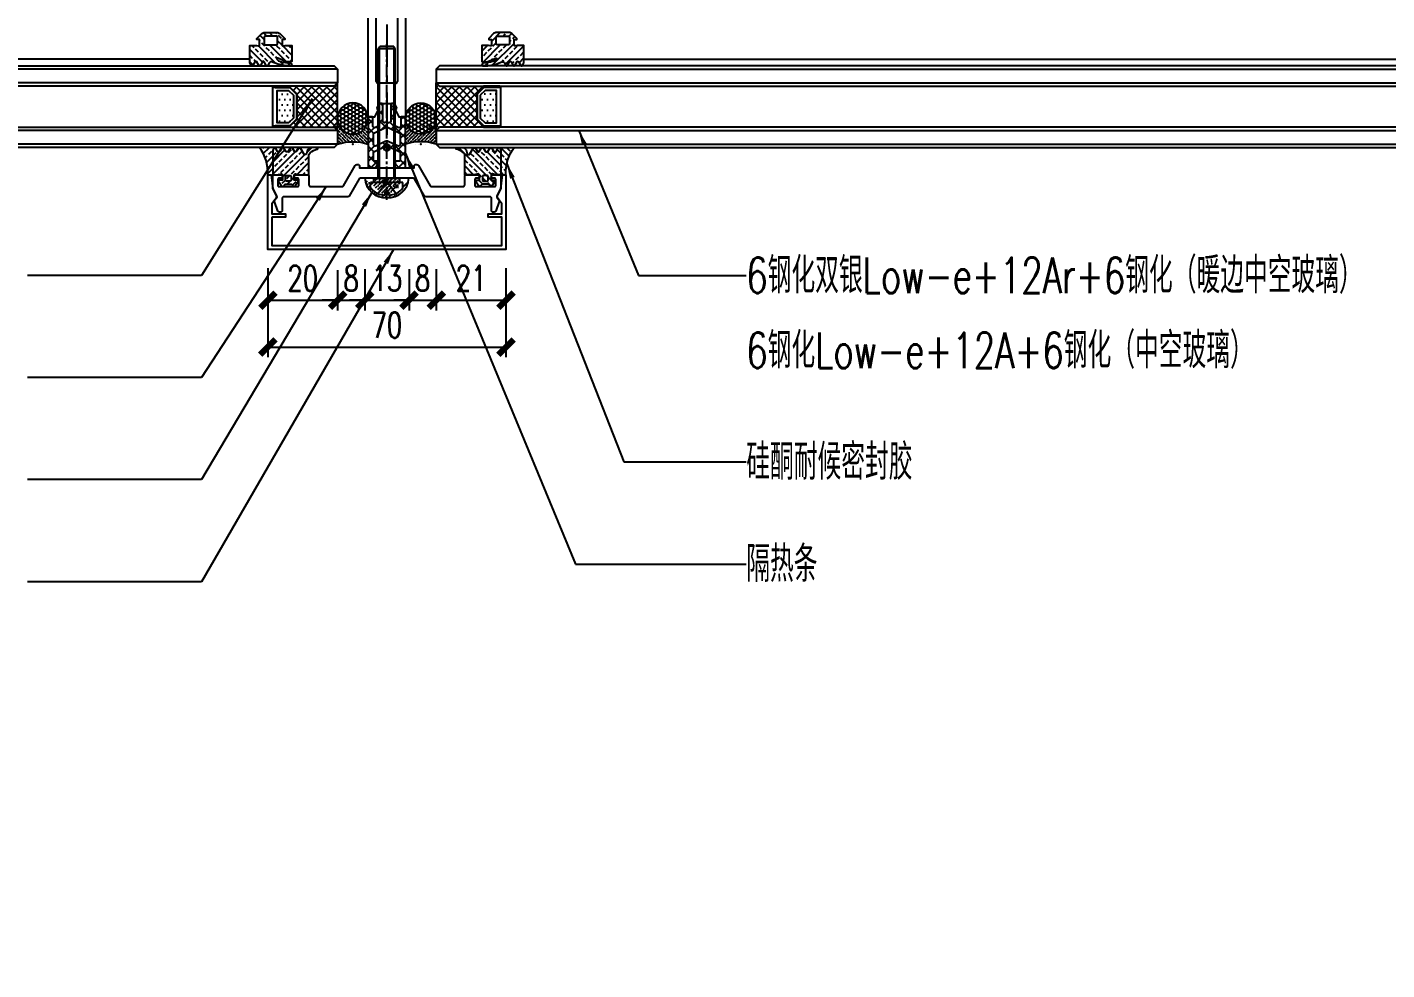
# Model space of a CAD drawing. Extents: x -160106 to 966792, y -663931 to 1550022.
# Drawn here: x -91093.1 to -90693.4, y -86285.5 to -86008.6 of the extents above; entities that cross this region are included whole.
import ezdxf
from ezdxf.enums import TextEntityAlignment as Align
from ezdxf.xclip import XClip

# ---------------------------------------------------------------- set-up
doc = ezdxf.new("R2010")
doc.units = 0
for name, pattern in [('CENTER', [2, 1.25, -0.25, 0.25, -0.25]), ('ZN-CENTER', [2, 1.25, -0.25, 0.25, -0.25]), ('ZN-DASH', [0.35, 0.25, -0.1])]:
    doc.linetypes.add(name, pattern=pattern)
for name, color, linetype in [('!ZN1-填充-8', 8, 'Continuous'), ('!ZN1-文字-7', 7, 'Continuous'), ('!ZN1-标注-173', 173, 'Continuous'), ('!ZN3-玻璃幕墙-4', 4, 'Continuous'), ('!ZN4-焊缝-8', 8, 'Continuous'), ('!ZN4-辅助材料-1', 1, 'Continuous'), ('!ZN4-配件-11', 11, 'Continuous'), ('!ZN5-钢材投影-40', 40, 'Continuous'), ('!ZN5-铝材投影-112', 112, 'Continuous'), ('!ZN5-铝材断面-6', 6, 'Continuous'), ('!ZN6-虚线-8', 8, 'ZN-DASH'), ('20剖面图$0$A-HATCH-1', 252, 'Continuous'), ('20剖面图$0$AS-COLN', 6, 'Continuous'), ('bz', 1, 'Continuous'), ('DIM', 173, 'Continuous'), ('pj', 4, 'Continuous'), ('TC', 130, 'Continuous'), ('user', 7, 'Continuous'), ('ZD-BOX', 11, 'Continuous'), ('ZX', 240, 'CENTER'), ('焊缝', 8, 'Continuous')]:
    doc.layers.add(name, color=color, linetype=linetype)
doc.styles.add('DHTEXT-1', font='ROMANS.shx', dxfattribs={"width": 0.7, "bigfont": 'CHINESE.shx'})
doc.styles.add('ZNDimTStyle', font='ROMANS.shx', dxfattribs={"width": 0.7, "bigfont": 'CHINESE.shx'})
doc.styles.add('ZNTextStyle', font='ROMANS.shx', dxfattribs={"width": 0.7, "bigfont": 'CHINESE.shx'})
doc.dimstyles.new('ZN3', dxfattribs={"dimscale": 3, "dimtxt": 2.5, "dimasz": 1.5, "dimexe": 1, "dimexo": 2, "dimgap": 0.9, "dimtad": 1, "dimdec": 0, "dimdsep": 46, "dimtxsty": 'DHTEXT-1', "dimblk": 'ARCHTICK', "dimcen": 2.5, "dimclrd": 173, "dimclre": 173, "dimclrt": 7, "dimazin": 2, "dimtfac": 1, "dimtix": 1, "dimtmove": 2, "dimatfit": 3, "dimfxl": 0, "dimarcsym": 0})
doc.dimstyles.new('ZN机械-3', dxfattribs={"dimscale": 3, "dimtxt": 2.5, "dimasz": 1.5, "dimexe": 1, "dimexo": 2, "dimgap": 0.9, "dimtad": 1, "dimdec": 0, "dimzin": 0, "dimdsep": 46, "dimtxsty": 'ZNDimTStyle', "dimcen": 2.5, "dimdle": 1, "dimclrd": 173, "dimclre": 173, "dimclrt": 7, "dimazin": 2, "dimtfac": 1, "dimtdec": 4, "dimtix": 1, "dimtmove": 2, "dimatfit": 3, "dimfxl": 0, "dimfrac": 2, "dimtolj": 1, "dimtzin": 0, "dimarcsym": 0})

# ---------------------------------------------------------------- blocks, each defined once
blk = doc.blocks.new('基准点')
at = {"layer": 'bz'}
h = blk.add_hatch(color=256, dxfattribs=at)
h.paths.add_polyline_path([(0, 0), (1, 0, 0.414214), (0, 1)])
h.paths.add_polyline_path([(0, 0), (-1, 0, 0.414214), (0, -1)])
for p, q in [((-1, 0), (1, 0)), ((0, 1), (0, -1))]:
    blk.add_line(p, q, dxfattribs=at)
blk.add_circle((0, 0), 1, dxfattribs=at)
blk = doc.blocks.new('20250413090259')
at = {"layer": 'TC', "ltscale": 100}
h = blk.add_hatch(dxfattribs=at)
h.set_pattern_fill('ANSI33', color=256, scale=0.8, style=0)
h.set_pattern_definition([(45, (-231726.0832, -195873.9887), (-1.796051224, 1.796051224), []), (45, (-231724.2872, -195873.9887), (-1.796051224, 1.796051224), [1.27, -0.635])])
edge = h.paths.add_edge_path()
edge.add_arc((-10.47, 1.89), 12.96, 358.1057, 395.7503)
edge.add_line((0.05, 9.46), (3.95, 9.46))
edge.add_line((3.95, 9.46), (3.95, 1.47))
edge.add_line((3.95, 1.47), (2.49, 1.46))
h = blk.add_hatch(dxfattribs=at)
h.set_pattern_fill('ANSI33', color=256, scale=0.8, style=0)
h.set_pattern_definition([(45, (3.953, -1.9913), (-1.79605, 1.79605), []), (45, (5.749, -1.9913), (-1.79605, 1.79605), [1.27, -0.635])])
edge = h.paths.add_edge_path()
edge.add_line((6.6, 9.3), (6.01, 8.31))
edge.add_arc((5.66, 8.65), 0.49, 223.9497, 315.8278, ccw=False)
edge.add_line((5.31, 8.31), (4.72, 9.32))
edge.add_arc((4.47, 9.17), 0.3, 30.0414, 149.8399)
edge.add_line((4.21, 9.32), (3.95, 8.58))
edge.add_line((3.95, 8.58), (3.95, 1.47))
edge.add_line((3.95, 1.47), (5.47, 1.47))
edge.add_line((5.47, 1.47), (6.38, 1.7))
edge.add_arc((6.45, 1.41), 0.3, 0, 104.3227, ccw=False)
edge.add_line((6.75, 1.41), (6.75, -0.13))
edge.add_line((6.75, -0.13), (5.65, -0.13))
edge.add_line((5.65, -0.13), (5.65, -0.43))
edge.add_line((5.65, -0.43), (6.58, -1.91))
edge.add_arc((6.79, -1.69), 0.3, 224.8045, 299.5115)
edge.add_line((6.94, -1.96), (7.59, -1.33))
edge.add_line((7.59, -1.33), (9.42, -1.34))
edge.add_line((9.42, -1.34), (10.05, -1.93))
edge.add_arc((10.19, -1.67), 0.3, 242.2415, 315)
edge.add_line((10.4, -1.88), (11.35, -0.44))
edge.add_line((11.35, -0.44), (11.35, -0.14))
edge.add_line((11.35, -0.14), (10.25, -0.14))
edge.add_line((10.25, -0.14), (10.25, 1.4))
edge.add_arc((10.55, 1.4), 0.3, 75.6773, 180, ccw=False)
edge.add_line((10.63, 1.69), (11.53, 1.46))
edge.add_line((11.53, 1.46), (14.55, 1.46))
edge.add_line((14.55, 1.46), (14.55, 7.36))
edge.add_arc((17.24, 5.8), 3.11, 102.9072, 149.7943, ccw=False)
edge.add_line((16.55, 8.83), (17.05, 8.94))
edge.add_line((17.05, 8.94), (17.15, 9.11))
edge.add_line((17.15, 9.11), (17.06, 9.38))
edge.add_line((17.06, 9.38), (16.89, 9.46))
edge.add_line((16.89, 9.46), (15.39, 9.46))
edge.add_arc((15.39, 7.96), 1.5, 90, 145.1247)
edge.add_line((14.16, 8.82), (13.86, 7.59))
edge.add_arc((13.45, 7.88), 0.5, 209.7946, 325.1247, ccw=False)
edge.add_line((13.01, 7.63), (12.06, 9.29))
edge.add_arc((11.73, 9.02), 0.428, 40.3671, 138.6994)
edge.add_line((11.41, 9.3), (10.82, 8.31))
edge.add_arc((10.56, 8.47), 0.3, 210.4655, 329.0362, ccw=False)
edge.add_line((10.3, 8.32), (9.73, 9.3))
edge.add_arc((9.37, 8.94), 0.503, 44.9165, 135.2953)
edge.add_line((9.01, 9.3), (8.43, 8.3))
edge.add_arc((8.09, 8.62), 0.465, 222.9842, 317.2378, ccw=False)
edge.add_line((7.75, 8.3), (7.17, 9.3))
edge.add_arc((6.88, 9.13), 0.333, 30.4014, 148.174)
at = {"layer": 'pj', "elevation": 0}
for points in [[(6.6, 9.3), (6.01, 8.31, -0.423847), (5.31, 8.31), (4.72, 9.32, 0.576179), (4.21, 9.32), (3.95, 8.58), (3.95, 1.47), (5.47, 1.47), (6.38, 1.7, -0.489477), (6.75, 1.41), (6.75, -0.13), (5.65, -0.13), (5.65, -0.43), (6.58, -1.91, 0.338029), (6.94, -1.96), (7.59, -1.33), (9.42, -1.34), (10.05, -1.93, 0.328583), (10.4, -1.88), (11.35, -0.44), (11.35, -0.14), (10.25, -0.14), (10.25, 1.4, -0.489477), (10.63, 1.69), (11.53, 1.46), (14.55, 1.46), (14.55, 7.36, -0.207487), (16.55, 8.83), (17.05, 8.94), (17.15, 9.11), (17.06, 9.38), (16.89, 9.46), (15.39, 9.46, 0.245275), (14.16, 8.82), (13.86, 7.59, -0.550494), (13.01, 7.63), (12.06, 9.29, 0.457479), (11.41, 9.3), (10.82, 8.31, -0.569065), (10.3, 8.32), (9.73, 9.3, 0.416151), (9.01, 9.3), (8.43, 8.3, -0.436129), (7.75, 8.3), (7.17, 9.3, 0.564464), (6.6, 9.3)], [(7.65, 0.89), (7.64, 0.78, -0.414214), (8.14, 1.28), (8.87, 1.27, -0.414214), (9.37, 0.77), (9.37, 0.07, -0.414214), (8.87, -0.43), (8.14, -0.43, -0.414214), (7.64, 0.07), (7.64, 0.78)]]:
    blk.add_lwpolyline(points, format="xyb", dxfattribs=at)
at = {"layer": 'pj'}
blk.add_arc((-10.43, 1.91, 0), 12.92, 358.0078, 35.7839, dxfattribs=at)
blk = doc.blocks.new('A$C01A31ABE')
at = {"layer": 'TC'}
h = blk.add_hatch(dxfattribs=at)
h.set_pattern_fill('ANSI37', color=256, scale=0.6, style=0)
h.set_pattern_definition([(45, (-143548.0703, -10930.8618), (-1.347038418, 1.347038418), []), (135, (-143548.0703, -10930.8618), (-1.347038418, -1.347038418), [])])
edge = h.paths.add_edge_path()
edge.add_arc((-2.9, 2.04), 0.2, 116.5651, 180, ccw=False)
edge.add_line((-2.99, 2.22), (-2.81, 2.31))
edge.add_arc((-2.9, 2.49), 0.2, 296.5651, 386.5651)
edge.add_line((-2.72, 2.58), (-3.33, 3.79))
edge.add_arc((-3.5, 3.7), 0.2, 26.5651, 90)
edge.add_line((-3.5, 3.9), (-4.18, 3.9))
edge.add_arc((-4.18, 3.7), 0.2, 90, 180)
edge.add_line((-4.38, 3.7), (-4.38, -1.2))
edge.add_arc((-4.88, -1.2), 0.5, -99.1645, 0, ccw=False)
edge.add_line((-4.96, -1.7), (-5.52, -1.61))
edge.add_arc((-5.6, -2.1), 0.5, 80.8355, 99.1645)
edge.add_line((-5.68, -1.61), (-6.22, -1.69))
edge.add_line((-6.22, -1.69), (-6.24, -1.7))
edge.add_arc((-6.32, -1.2), 0.5, 180, 279.1645, ccw=False)
edge.add_line((-6.82, -1.2), (-6.82, 3.7))
edge.add_arc((-7.02, 3.7), 0.2, 0, 90)
edge.add_line((-7.02, 3.9), (-7.7, 3.9))
edge.add_arc((-7.7, 3.7), 0.2, 90, 153.4349)
edge.add_line((-7.87, 3.79), (-8.48, 2.58))
edge.add_arc((-8.3, 2.49), 0.2, 153.4349, 243.4349)
edge.add_line((-8.39, 2.31), (-8.21, 2.22))
edge.add_arc((-8.3, 2.04), 0.2, 0, 63.4349, ccw=False)
edge.add_line((-8.1, 2.04), (-8.1, -2.4))
edge.add_arc((-8.6, -2.4), 0.5, -63.6207, 0, ccw=False)
edge.add_line((-8.38, -2.85), (-8.95, -3.13))
edge.add_arc((-9.2, -2.7), 0.5, 180, 300.2564, ccw=False)
edge.add_line((-9.7, -2.7), (-9.7, -0.2))
edge.add_arc((-9.9, -0.2), 0.2, 0, 90)
edge.add_line((-9.9, 0), (-10.9, 0))
edge.add_arc((-10.9, -0.2), 0.2, 90, 180)
edge.add_line((-11.1, -0.2), (-11.1, -14.8))
edge.add_arc((-10.9, -14.8), 0.2, 180, 270)
edge.add_line((-10.9, -15), (-9.29, -15))
edge.add_arc((-9.29, -14.8), 0.2, 270, 317.4896)
edge.add_line((-9.14, -14.94), (-8.15, -13.86))
edge.add_arc((-8.3, -13.72), 0.2, 317.4896, 360)
edge.add_line((-8.1, -13.72), (-8.1, -13.2))
edge.add_arc((-8.3, -13.2), 0.2, 0, 90)
edge.add_line((-8.3, -13), (-9.3, -13))
edge.add_arc((-9.3, -12.8), 0.2, 180, 270, ccw=False)
edge.add_line((-9.5, -12.8), (-9.5, -10.48))
edge.add_arc((-9.3, -10.48), 0.2, 116.3793, 180, ccw=False)
edge.add_line((-9.39, -10.3), (-5.82, -8.53))
edge.add_arc((-5.6, -8.98), 0.5, 63.6207, 116.3793, ccw=False)
edge.add_line((-5.38, -8.53), (-1.81, -10.3))
edge.add_arc((-1.9, -10.48), 0.2, 0, 63.6207, ccw=False)
edge.add_line((-1.7, -10.48), (-1.7, -12.8))
edge.add_arc((-1.9, -12.8), 0.2, 270, 360, ccw=False)
edge.add_line((-1.9, -13), (-2.9, -13))
edge.add_arc((-2.9, -13.2), 0.2, 90, 180)
edge.add_line((-3.1, -13.2), (-3.1, -13.72))
edge.add_arc((-2.9, -13.72), 0.2, 180, 222.5104)
edge.add_line((-3.05, -13.86), (-2.06, -14.94))
edge.add_arc((-1.91, -14.8), 0.2, 222.5104, 270)
edge.add_line((-1.91, -15), (-0.3, -15))
edge.add_arc((-0.3, -14.8), 0.2, 270, 360)
edge.add_line((-0.1, -14.8), (-0.1, -0.2))
edge.add_arc((-0.3, -0.2), 0.2, 0, 90)
edge.add_line((-0.3, 0), (-1.3, 0))
edge.add_arc((-1.3, -0.2), 0.2, 90, 180)
edge.add_line((-1.5, -0.2), (-1.5, -2.7))
edge.add_arc((-2, -2.7), 0.5, 239.7436, 360, ccw=False)
edge.add_line((-2.25, -3.13), (-2.82, -2.85))
edge.add_arc((-2.6, -2.4), 0.5, 180, 243.6207, ccw=False)
edge.add_line((-3.1, -2.4), (-3.1, 2.04))
edge = h.paths.add_edge_path(flags=16)
edge.add_line((-5.38, -3.03), (-1.81, -4.8))
edge.add_arc((-1.9, -4.98), 0.2, 0, 63.6207, ccw=False)
edge.add_line((-1.7, -4.98), (-1.7, -8.1))
edge.add_arc((-2.2, -8.1), 0.5, 243.6207, 360, ccw=False)
edge.add_line((-2.42, -8.55), (-5.16, -7.19))
edge.add_arc((-5.6, -8.09), 1, 63.6206, 116.3794)
edge.add_line((-6.04, -7.19), (-8.78, -8.55))
edge.add_arc((-9, -8.1), 0.5, 180, 296.3793, ccw=False)
edge.add_line((-9.5, -8.1), (-9.5, -4.98))
edge.add_arc((-9.3, -4.98), 0.2, 116.3793, 180, ccw=False)
edge.add_line((-9.39, -4.8), (-5.82, -3.03))
edge.add_arc((-5.6, -3.48), 0.5, 63.6204, 116.3796, ccw=False)
at = {"layer": 'pj'}
for points in [[(-3.1, 2.04, -0.284079), (-2.99, 2.22), (-2.81, 2.31, 0.414214), (-2.72, 2.58), (-3.33, 3.79, 0.284079), (-3.5, 3.9), (-4.18, 3.9, 0.414214), (-4.38, 3.7), (-4.38, -1.2, -0.461877), (-4.96, -1.7), (-5.52, -1.61, 0.080146), (-5.68, -1.61), (-6.22, -1.69), (-6.24, -1.7, -0.461877), (-6.82, -1.2), (-6.82, 3.7, 0.414214), (-7.02, 3.9), (-7.7, 3.9, 0.284079), (-7.87, 3.79), (-8.48, 2.58, 0.414214), (-8.39, 2.31), (-8.21, 2.22, -0.284079), (-8.1, 2.04), (-8.1, -2.4, -0.284955), (-8.38, -2.85), (-8.95, -3.13, -0.578843), (-9.7, -2.7), (-9.7, -0.2, 0.414214), (-9.9, 0), (-10.9, 0, 0.414214), (-11.1, -0.2), (-11.1, -14.8, 0.414214), (-10.9, -15), (-9.29, -15, 0.21023), (-9.14, -14.94), (-8.15, -13.86, 0.187644), (-8.1, -13.72), (-8.1, -13.2, 0.414214), (-8.3, -13), (-9.3, -13, -0.414214), (-9.5, -12.8), (-9.5, -10.48, -0.284955), (-9.39, -10.3), (-5.82, -8.53, -0.234357), (-5.38, -8.53), (-1.81, -10.3, -0.284955), (-1.7, -10.48), (-1.7, -12.8, -0.414214), (-1.9, -13), (-2.9, -13, 0.414214), (-3.1, -13.2), (-3.1, -13.72, 0.187644), (-3.05, -13.86), (-2.06, -14.94, 0.21023), (-1.91, -15), (-0.3, -15, 0.414214), (-0.1, -14.8), (-0.1, -0.2, 0.414214), (-0.3, 0), (-1.3, 0, 0.414214), (-1.5, -0.2), (-1.5, -2.7, -0.578843), (-2.25, -3.13), (-2.82, -2.85, -0.284955), (-3.1, -2.4)], [(-5.38, -3.03), (-1.81, -4.8, -0.284955), (-1.7, -4.98), (-1.7, -8.1, -0.556474), (-2.42, -8.55), (-5.16, -7.19, 0.234358), (-6.04, -7.19), (-8.78, -8.55, -0.556474), (-9.5, -8.1), (-9.5, -4.98, -0.284955), (-9.39, -4.8), (-5.82, -3.03, -0.23436)]]:
    blk.add_lwpolyline(points, format="xyb", close=True, dxfattribs=at)
blk = doc.blocks.new('20250822083029')
at = {"layer": '!ZN5-铝材断面-6', "elevation": 0}
for points in [[(-40, -2), (-40, 0), (-38, 0), (-38, -2)], [(-40, -2), (-40, -8.5), (-38.2, -8.5), (-37.3, -7.6), (-37.3, -7), (-38.5, -7), (-38.5, -4), (-34.05, -4), (-33.8, -3.8), (-33.55, -4), (-29.1, -4), (-29.1, -7), (-30.3, -7), (-30.3, -7.6), (-29.4, -8.5), (-26.5, -8.5), (-26.5, -7), (-27.9, -7), (-27.9, -4), (-6.1, -4)], [(6.1, -4), (27.9, -4), (27.9, -7), (26.5, -7), (26.5, -8.5), (29.4, -8.5), (30.3, -7.6), (30.3, -7), (29.1, -7), (29.1, -4), (33.55, -4), (33.8, -3.8), (34.05, -4), (38.5, -4), (38.5, -7), (37.3, -7), (37.3, -7.6), (38.2, -8.5), (40, -8.5), (40, -2), (40, 0), (38, 0), (38, -2), (-38, -2)], [(-5.6, -4.5), (-5.6, -43.4), (-3.5, -43.4), (-2.52, -41.45)], [(-3.1, -33), (-3.1, -4.5)], [(-2.6, -4), (2.6, -4)], [(2.52, -41.45), (3.5, -43.4), (5.6, -43.4), (5.6, -4.5)], [(3.1, -4.5), (3.1, -33)], [(2.6, -33.5), (-2.6, -33.5)], [(-2.88, -40.82), (-2.27, -39.61)], [(-2.1, -39.5), (2.1, -39.5)], [(2.27, -39.61), (2.88, -40.82)], [(-2.61, -41.18), (-2.79, -41.09)], [(2.79, -41.09), (2.61, -41.18)]]:
    blk.add_lwpolyline(points, dxfattribs=at)
at = {"layer": '!ZN5-铝材断面-6'}
for centre, major_axis, start_param, end_param in [((-6.1, -4.5), (0.354, 0.354), 5.497787, 7.068583), ((-2.6, -4.5), (-0.354, 0.354), -0.785398, 0.785398), ((2.6, -4.5), (0.354, 0.354), 5.497787, 7.068583), ((6.1, -4.5), (-0.354, 0.354), -0.785398, 0.785398), ((-2.6, -33), (0.354, 0.354), 2.356194, 3.926991), ((2.6, -33), (-0.354, 0.354), 2.356194, 3.926991), ((-2.1, -39.7), (-0.141, 0.141), -0.785398, 0.321751), ((2.1, -39.7), (-0.141, 0.141), 4.390638, 5.497787), ((-2.7, -40.91), (-0.141, 0.141), 0.321751, 1.892547), ((-2.7, -41.36), (0.141, 0.141), 5.497787, 6.604936), ((-2.7, -41.36), (-0.141, 0.141), 3.463343, 3.926991), ((2.7, -41.36), (-0.141, 0.141), -0.321751, 0.785398), ((2.7, -41.36), (0.141, 0.141), 2.356194, 2.819842), ((2.7, -40.91), (0.141, 0.141), 4.390638, 5.961435)]:
    blk.add_ellipse(centre, major_axis=major_axis, ratio=1, start_param=start_param, end_param=end_param, dxfattribs=at)
blk = doc.blocks.new('*U1118')
at = {"layer": '!ZN1-填充-8'}
h = blk.add_hatch(dxfattribs=at)
h.set_pattern_fill('ANSI37', color=256, scale=0.5, style=0)
h.set_pattern_definition([(45, (6, 0), (-1.12253, 1.12253), []), (135, (6, 0), (-1.12253, -1.12253), [])])
h.paths.add_polyline_path([(0, 5), (0, 19), (1, 18), (14, 18), (14, 17.75), (12, 15.75), (12, 8.25), (14, 6.25), (14, 6), (1, 6)])
h = blk.add_hatch(dxfattribs=at)
h.set_pattern_fill('DOTS', color=8, style=0)
h.set_pattern_definition([(0, (6, 0), (0.79375, 1.5875), [0, -1.5875])])
h.paths.add_polyline_path([(13, 15.34), (13, 8.66), (14.41, 7.25), (17.8, 7.25), (17.8, 16.75), (14.41, 16.75)])
for points in [[(18.75, 18), (14, 18), (14, 17.75), (18.75, 17.75)], [(18.75, 6.25), (14, 6.25), (14, 6), (18.75, 6)]]:
    blk.add_hatch(color=256, dxfattribs=at).paths.add_polyline_path(points)
for p, q in [((0, 23), (309.98, 23)), ((0, 19), (309.98, 19)), ((0, 5), (309.98, 5)), ((0, 1), (309.98, 1))]:
    blk.add_line(p, q, dxfattribs=at)
at = {"layer": '!ZN3-玻璃幕墙-4'}
for points in [[(309.98, 24), (1, 24), (0, 23), (0, 19), (1, 18), (309.98, 18)], [(309.98, 6), (1, 6), (0, 5), (0, 1), (1, 0), (309.98, 0)]]:
    blk.add_lwpolyline(points, dxfattribs=at)
at = {"layer": '!ZN4-辅助材料-1'}
for points in [[(0, 5), (0, 19), (1, 18), (14, 18), (14, 17.75), (12, 15.75), (12, 8.25), (12, 8.25), (14, 6.25), (14, 6), (1, 6), (0, 5)], [(12, 15.75), (12, 8.25), (14, 6.25), (19, 6.25), (19, 17.75), (14, 17.75)], [(13, 15.34), (13, 8.66), (14.41, 7.25), (17.8, 7.25), (17.8, 16.75), (14.41, 16.75)], [(18.75, 18), (14, 18), (14, 17.75), (18.75, 17.75)], [(18.75, 6.25), (14, 6.25), (14, 6), (18.75, 6)]]:
    blk.add_lwpolyline(points, close=True, dxfattribs=at)
blk.add_lwpolyline([(18.4, 17.75), (18.4, 17.65), (14.04, 17.65), (12.1, 15.71), (12.1, 8.29), (14.04, 6.35), (18.4, 6.35), (18.4, 6.25), (18.4, 6.35)], dxfattribs=at)
at = {"layer": 'Defpoints', "color": 250}
for p in [(0, 24), (0, 18), (0, 6), (12, 6), (0, 0)]:
    blk.add_point(p, dxfattribs=at)
blk = doc.blocks.new('16胶缝')
at = {"layer": '!ZN1-填充-8', "ltscale": 0.1}
h = blk.add_hatch(dxfattribs=at)
h.set_pattern_fill('HONEY', color=256, scale=10, style=0)
h.set_pattern_definition([(5e-15, (-19679.56, -11324.3713), (1.875, 1.08253175), [1.25, -2.5]), (120, (-19679.56, -11324.3713), (-1.874999996, 1.082531757), [1.25, -2.5]), (60, (-19679.56, -11324.3713), (4e-09, 2.165063507), [-2.5, 1.25])])
edge = h.paths.add_edge_path()
edge.add_ellipse((8, 13.4), major_axis=(0, -8.15), ratio=0.981746, start_angle=0, end_angle=360)
h = blk.add_hatch(dxfattribs=at)
h.set_pattern_fill('ANSI36', color=256, scale=10, style=0)
h.set_pattern_definition([(45, (-19679.5754, -11324.3713), (0.66291261, 2.43067956), [3.125, -0.625, 0, -0.625])])
edge = h.paths.add_edge_path()
edge.add_ellipse((8.02, 13.4), major_axis=(0.87, 8.1), ratio=0.981332, start_angle=124.62629, end_angle=247.39774, ccw=False)
edge.add_arc((0, 10.2), 1.2, 269.97157, 324.48671, ccw=False)
edge.add_line((0, 9), (0, 0))
edge.add_arc((8, -24.92), 26.17, 432.20316, 467.79684, ccw=False)
edge.add_line((16, 0), (16, 9))
edge.add_arc((16.01, 10.23), 1.23, 216.59056, 269.69863, ccw=False)
at = {"layer": '!ZN4-辅助材料-1', "color": 1, "ltscale": 0.1}
blk.add_arc((8, -24.92), 26.17, 72.20316, 107.79684, dxfattribs=at)
blk.add_ellipse((8, 13.4), major_axis=(0, -8.15), ratio=0.981746, dxfattribs=at)
blk.add_point((8, 0), dxfattribs=at)
blk = doc.blocks.new('胶缝断面')
at = {"color": 7, "ltscale": 0.1, "extrusion": (0, 0, -1), "zscale": -1, "rotation": 180}
blk.add_blockref('16胶缝', (8, 0), dxfattribs=at)
blk = doc.blocks.new('胶缝')
at = {"layer": '!ZN4-辅助材料-1', "rotation": 180}
blk.add_blockref('胶缝断面', (0, 0), dxfattribs=at)
blk = doc.blocks.new('*U723')
at = {"linetype": 'ByBlock', "ltscale": 10}
for p, q in [((-2.9, 4.75), (-1.3, 4.75)), ((-1.3, -4.75), (-1.3, 4.75)), ((-5, 0.5), (-4, 0.5)), ((-4.54, 2.61), (-1.3, 0.19)), ((-4, 0.5), (-4, -0.5)), ((-1.75, 0.53), (-1.75, 0)), ((-1.3, -3.85), (-1.3, 3.85)), ((-1.3, 3.85), (0, 3.85)), ((0, 0), (-1.3, 0.93)), ((0, -0.7), (-1.3, 0.24)), ((0, 3.85), (0, -3.85)), ((0, 2.5), (37.95, 2.5)), ((0, 2.13), (38.6, 2.13)), ((37.95, -2.5), (37.95, 2.5)), ((37.95, 2.5), (38.7, 2.07)), ((38.7, -2.07), (38.7, 2.07)), ((-4, -0.5), (-5, -0.5)), ((-4.54, -2.61), (-1.3, -0.19)), ((-1.75, -0.53), (-1.75, 0)), ((-1.3, -3.85), (0, -3.85)), ((0, -2.12), (38.6, -2.12)), ((0, -2.5), (37.95, -2.5)), ((37.95, -2.5), (38.7, -2.07)), ((-2.9, -4.75), (-1.3, -4.75))]:
    blk.add_line(p, q, dxfattribs=at)
at = {"color": 0, "linetype": 'ZN-CENTER', "ltscale": 3}
blk.add_line((-6.35, 0), (40.15, 0), dxfattribs=at)
at = {"linetype": 'ByBlock', "ltscale": 10}
for centre, start, end in [((0.56, 0.39), 128.4335, 178.8961), ((0.56, -0.39), 181.1039, 231.5665)]:
    blk.add_arc(centre, 5.56, start, end, dxfattribs=at)
at = {"layer": 'Defpoints', "color": 0, "ltscale": 10, "style": 'DHTEXT-1', "width": 0.7}
blk.add_text('M5', height=1, rotation=90, dxfattribs=at).set_placement((-1.91, -2.64), align=Align.CENTER)
blk = doc.blocks.new('20250822101237', base_point=(-89575.74, -87351.62))
at = {"layer": '!ZN5-铝材断面-6', "elevation": 0}
blk.add_lwpolyline([(-89584.6, -87350.62), (-89584.24, -87350.62, -0.414214), (-89583.74, -87351.12), (-89583.74, -87351.62), (-89567.74, -87351.62), (-89567.74, -87351.12, -0.414214), (-89567.24, -87350.62), (-89566.87, -87350.62, -0.267949), (-89566.44, -87350.87), (-89562.97, -87356.87, 0.267949), (-89562.54, -87357.12), (-89553.33, -87357.12, 0.414214), (-89552.83, -87356.62), (-89552.83, -87354.12, -0.414214), (-89552.33, -87353.62), (-89549.11, -87353.62, -0.339454), (-89548.63, -87353.99), (-89548.54, -87354.31, -0.493145), (-89548.78, -87354.62), (-89549.53, -87354.62, 0.414214), (-89549.83, -87354.92), (-89549.83, -87356.82, 0.414214), (-89549.53, -87357.12), (-89544.03, -87357.12, 0.414214), (-89543.73, -87356.82), (-89543.73, -87354.92, 0.414214), (-89544.03, -87354.62), (-89544.78, -87354.62, -0.493145), (-89545.03, -87354.31), (-89544.94, -87353.99, -0.339454), (-89544.46, -87353.62), (-89542.73, -87353.62, -0.414214), (-89542.23, -87354.12), (-89542.23, -87357.6, -0.118647), (-89542.29, -87357.83), (-89543.32, -87359.85, 0.28644), (-89543.28, -87360.37), (-89542.78, -87361.04, -0.253363), (-89542.71, -87361.51), (-89543.72, -87364.29, -0.315299), (-89544.19, -87364.62), (-89544.46, -87364.62, -0.414214), (-89544.96, -87364.12), (-89544.96, -87360.62, 0.414214), (-89545.46, -87360.12), (-89564.27, -87360.12, -0.267949), (-89564.7, -87359.87), (-89567.59, -87354.87, 0.267949), (-89568.02, -87354.62), (-89583.45, -87354.62, 0.267949), (-89583.88, -87354.87), (-89586.77, -87359.87, -0.267949), (-89587.2, -87360.12), (-89606.01, -87360.12, 0.414214), (-89606.51, -87360.62), (-89606.51, -87364.12, -0.414214), (-89607.01, -87364.62), (-89607.28, -87364.62, -0.315299), (-89607.75, -87364.29), (-89608.76, -87361.51, -0.253363), (-89608.69, -87361.04), (-89608.19, -87360.37, 0.28644), (-89608.15, -87359.85), (-89609.18, -87357.83, -0.118647), (-89609.24, -87357.6), (-89609.24, -87354.12, -0.414214), (-89608.74, -87353.62), (-89607.01, -87353.62, -0.339454), (-89606.53, -87353.99), (-89606.44, -87354.31, -0.493145), (-89606.69, -87354.62), (-89607.44, -87354.62, 0.414214), (-89607.74, -87354.92), (-89607.74, -87356.82, 0.414214), (-89607.44, -87357.12), (-89601.94, -87357.12, 0.414214), (-89601.64, -87356.82), (-89601.64, -87354.92, 0.414214), (-89601.94, -87354.62), (-89602.69, -87354.62, -0.493145), (-89602.93, -87354.31), (-89602.84, -87353.99, -0.339454), (-89602.36, -87353.62), (-89599.14, -87353.62, -0.414214), (-89598.64, -87354.12), (-89598.64, -87356.62, 0.414214), (-89598.14, -87357.12), (-89588.93, -87357.12, 0.267949), (-89588.5, -87356.87), (-89585.03, -87350.87, -0.267949)], format="xyb", close=True, dxfattribs=at)
blk = doc.blocks.new('20250822101408', base_point=(-89575.74, -87283.22))
at = {"layer": '!ZN5-铝材断面-6', "elevation": 0}
blk.add_lwpolyline([(-89609.51, -87366.12), (-89609.51, -87374.42), (-89541.91, -87374.42), (-89541.91, -87366.12), (-89545.91, -87366.12), (-89545.91, -87365.12), (-89541.91, -87365.12), (-89541.91, -87362.12), (-89543.22, -87360.37, -0.28644), (-89543.27, -87359.85), (-89542.21, -87357.77), (-89541.71, -87353.62), (-89540.71, -87353.62), (-89540.71, -87375.62), (-89610.71, -87375.62), (-89610.71, -87353.62), (-89609.71, -87353.62), (-89609.21, -87357.77), (-89608.15, -87359.85, -0.28644), (-89608.19, -87360.37), (-89609.51, -87362.12), (-89609.51, -87365.12), (-89605.51, -87365.12), (-89605.51, -87366.12)], format="xyb", close=True, dxfattribs=at)
blk = doc.blocks.new('6mm-三元乙丙胶条')
at = {"layer": 'TC'}
h = blk.add_hatch(dxfattribs=at)
h.set_pattern_fill('ANSI33', color=256, scale=0.4, angle=-90, style=0)
h.set_pattern_definition([(135, (20798.4202, -134095.806), (-1.796051224, -1.796051224), []), (135, (20798.4202, -134094.01), (-1.796051224, -1.796051224), [1.27, -0.635])])
edge = h.paths.add_edge_path()
edge.add_arc((-0.75, 6.39), 12.39, 262.695, 272.1943, ccw=False)
edge.add_line((-2.32, -5.9), (-4.11, -5.5))
edge.add_line((-4.11, -5.5), (-5.96, -4.83))
edge.add_arc((-6.13, -5.3), 0.5, 70.0836, 149.7887)
edge.add_line((-6.57, -5.05), (-7.04, -5.86))
edge.add_arc((-7.3, -5.71), 0.3, 210.0414, 329.7887, ccw=False)
edge.add_line((-7.56, -5.86), (-8.18, -4.79))
edge.add_arc((-8.39, -4.92), 0.25, 30.0414, 149.444)
edge.add_line((-8.61, -4.79), (-9.24, -5.86))
edge.add_arc((-9.5, -5.71), 0.3, 210.1243, 329.444, ccw=False)
edge.add_line((-9.76, -5.86), (-10.39, -4.77))
edge.add_arc((-10.61, -4.9), 0.25, 30.1243, 149.9586)
edge.add_line((-10.82, -4.77), (-11.45, -5.86))
edge.add_arc((-11.71, -5.71), 0.3, 210.1601, 329.9586, ccw=False)
edge.add_line((-11.97, -5.86), (-12.4, -5.12))
edge.add_line((-12.4, -5.12), (-12.4, 0))
edge.add_line((-12.4, 0), (-10.4, 0))
edge.add_line((-10.4, 0), (-9.88, -0.14))
edge.add_arc((-9.8, 0.15), 0.3, 255.0049, 360)
edge.add_line((-9.5, 0.15), (-9.5, 1.75))
edge.add_line((-9.5, 1.75), (-10.3, 1.75))
edge.add_line((-10.3, 1.75), (-10.3, 2.05))
edge.add_line((-10.3, 2.05), (-8.87, 3.48))
edge.add_line((-8.87, 3.48), (-8.27, 3.75))
edge.add_line((-8.27, 3.75), (-4.12, 3.75))
edge.add_line((-4.12, 3.75), (-3.51, 3.46))
edge.add_line((-3.51, 3.46), (-2.1, 2.05))
edge.add_line((-2.1, 2.05), (-2.1, 1.75))
edge.add_line((-2.1, 1.75), (-2.9, 1.75))
edge.add_line((-2.9, 1.75), (-2.9, 0.15))
edge.add_arc((-2.6, 0.15), 0.3, 180, 284.9951)
edge.add_line((-2.52, -0.14), (-2, 0))
edge.add_line((-2, 0), (0, 0))
edge.add_line((0, 0), (0, -4.61))
edge.add_arc((-0.2, -4.61), 0.2, -90, 0, ccw=False)
edge.add_line((-0.2, -4.81), (-1.61, -4.81))
edge.add_arc((-1.61, -4.31), 0.5, 245.9871, 270, ccw=False)
edge.add_line((-1.81, -4.77), (-4.11, -3.74))
edge.add_arc((-4.21, -3.97), 0.25, 65.9871, 228.3665)
edge.add_line((-4.38, -4.16), (-3.96, -4.53))
edge.add_arc((-0.57, 5.15), 10.26, 250.6786, 266.6226)
edge.add_line((-1.17, -5.09), (-0.66, -5.1))
edge.add_arc((-0.67, -5.7), 0.6, -4.0856, 88.8542, ccw=False)
edge.add_line((-0.07, -5.74), (-0.08, -5.81))
edge.add_arc((-0.28, -5.79), 0.2, 272.1943, 355.9144, ccw=False)
edge = h.paths.add_edge_path(flags=16)
edge.add_arc((-4.7, 2.25), 0.5, 0, 90)
edge.add_line((-4.7, 2.75), (-7.7, 2.75))
edge.add_arc((-7.7, 2.25), 0.5, 90, 180)
edge.add_line((-8.2, 2.25), (-8.2, 0.65))
edge.add_arc((-7.7, 0.65), 0.5, 180, 270)
edge.add_line((-7.7, 0.15), (-4.7, 0.15))
edge.add_arc((-4.7, 0.65), 0.5, 270, 360)
edge.add_line((-4.2, 0.65), (-4.2, 2.25))
at = {"layer": 'pj'}
blk.add_lwpolyline([(-0.27, -5.99, -0.041472), (-2.32, -5.9), (-4.11, -5.5), (-5.96, -4.83, 0.362514), (-6.57, -5.05), (-7.04, -5.86, -0.575881), (-7.56, -5.86), (-8.18, -4.79, 0.57388), (-8.61, -4.79), (-9.24, -5.86, -0.573399), (-9.76, -5.86), (-10.39, -4.77, 0.576387), (-10.82, -4.77), (-11.45, -5.86, -0.576179), (-11.97, -5.86), (-12.4, -5.12), (-12.4, 0), (-10.4, 0), (-9.88, -0.14, 0.493119), (-9.5, 0.15), (-9.5, 1.75), (-10.3, 1.75), (-10.3, 2.05), (-8.87, 3.48), (-8.27, 3.75), (-4.12, 3.75), (-3.51, 3.46), (-2.1, 2.05), (-2.1, 1.75), (-2.9, 1.75), (-2.9, 0.15, 0.493119), (-2.52, -0.14), (-2, 0), (0, 0), (0, -4.61, -0.414214), (-0.2, -4.81), (-1.61, -4.81, -0.105161), (-1.81, -4.77), (-4.11, -3.74, 0.856947), (-4.38, -4.16), (-3.96, -4.53, 0.069681), (-1.17, -5.09), (-0.66, -5.1, -0.429323), (-0.07, -5.74), (-0.08, -5.81, -0.382463), (-0.27, -5.99)], format="xyb", dxfattribs=at)
blk.add_lwpolyline([(-4.2, 2.25, 0.414214), (-4.7, 2.75), (-7.7, 2.75, 0.414214), (-8.2, 2.25), (-8.2, 0.65, 0.414214), (-7.7, 0.15), (-4.7, 0.15, 0.414214), (-4.2, 0.65)], format="xyb", close=True, dxfattribs=at)
blk = doc.blocks.new('*U798')
at = {"layer": '!ZN4-焊缝-8', "ltscale": 20}
h = blk.add_hatch(color=8, dxfattribs=at)
h.dxf.hatch_style = 1
h.paths.add_polyline_path([(4, 80, 0.414214), (0, 84), (0, 80)])
blk.add_lwpolyline([(0, 80), (4, 80, 0.414214), (0, 84)], format="xyb", close=True, dxfattribs=at)
at = {"layer": '!ZN5-钢材投影-40', "ltscale": 0.3}
for p, q in [((0, 80), (284.46, 80)), ((0, 0), (284.46, 0))]:
    blk.add_line(p, q, dxfattribs=at)
at = {"layer": '!ZN5-铝材投影-112'}
for p, q in [((0, -2), (284.46, -2)), ((0.3, -28.4), (284.46, -28.4))]:
    blk.add_line(p, q, dxfattribs=at)
at = {"layer": '!ZN6-虚线-8', "ltscale": 30}
for p, q in [((0, 76), (284.46, 76)), ((284.46, 4), (0, 4))]:
    blk.add_line(p, q, dxfattribs=at)
at = {"layer": '焊缝', "ltscale": 100}
blk.add_lwpolyline([(0, 80, -0.57735), (3.47, 74, 0.267949), (0, 76, -0.57735), (3.47, 70, 0.267949), (0, 72, -0.57735), (3.47, 66, 0.267949), (0, 68, -0.57735), (3.47, 62, 0.267949), (0, 64, -0.57735), (3.47, 58, 0.267949), (0, 60, -0.57735), (3.47, 54, 0.267949), (0, 56, -0.57735), (3.47, 50, 0.267949), (0, 52, -0.57735), (3.47, 46, 0.267949), (0, 48, -0.57735), (3.47, 42, 0.267949), (0, 44, -0.57735), (3.47, 38, 0.267949), (0, 40, -0.57735), (3.47, 34, 0.267949), (0, 36, -0.57735), (3.47, 30, 0.267949), (0, 32, -0.57735), (3.47, 26, 0.267949), (0, 28, -0.57735), (3.47, 22, 0.267949), (0, 24, -0.57735), (3.47, 18, 0.267949), (0, 20, -0.57735), (3.47, 14, 0.267949), (0, 16, -0.57735), (3.47, 10, 0.267949), (0, 12, -0.57735), (3.47, 6, 0.267949), (0, 8, -1), (0, 0, -1)], format="xyb", dxfattribs=at)
blk = doc.blocks.new('_ArchTick')
at = {"color": 0, "linetype": 'ByBlock', "const_width": 0.4}
blk.add_lwpolyline([(-0.5, -0.5), (0.5, 0.5)], dxfattribs=at)
blk = doc.blocks.new('*D1112')
at = {"layer": 'Defpoints', "color": 0, "ltscale": 30, "transparency": 16777216}
for p in [(-91022.37, -86073.43), (-90952.37, -86073.43), (-90952.37, -86102.56)]:
    blk.add_point(p, dxfattribs=at)
at = {"layer": 'DIM', "color": 173, "linetype": 'ByBlock', "lineweight": -2, "ltscale": 30, "transparency": 16777216}
for p, q in [((-91022.37, -86079.43), (-91022.37, -86105.56)), ((-90952.37, -86079.43), (-90952.37, -86105.56)), ((-91022.37, -86102.56), (-90952.37, -86102.56))]:
    blk.add_line(p, q, dxfattribs=at)
at = {"layer": 'DIM', "color": 173, "lineweight": -2, "ltscale": 30, "transparency": 16777216, "xscale": 4.5, "yscale": 4.5, "zscale": 4.5, "rotation": 180}
blk.add_blockref('_ArchTick', (-91022.37, -86102.56), dxfattribs=at)
at = {"layer": 'DIM', "color": 173, "lineweight": -2, "ltscale": 30, "transparency": 16777216, "xscale": 4.5, "yscale": 4.5, "zscale": 4.5}
blk.add_blockref('_ArchTick', (-90952.37, -86102.56), dxfattribs=at)
at = {"layer": 'DIM', "color": 7, "ltscale": 30, "transparency": 16777216, "insert": (-90987.37, -86096.11), "char_height": 7.5, "attachment_point": 5, "style": 'DHTEXT-1'}
blk.add_mtext('70', dxfattribs=at)
blk = doc.blocks.new('*D1113')
at = {"layer": 'Defpoints', "color": 0, "ltscale": 30, "transparency": 16777216}
for p in [(-90972.87, -86073.68), (-90952.37, -86073.68), (-90952.37, -86088.79)]:
    blk.add_point(p, dxfattribs=at)
at = {"layer": 'DIM', "color": 173, "linetype": 'ByBlock', "lineweight": -2, "ltscale": 30, "transparency": 16777216}
for p, q in [((-90972.87, -86079.68), (-90972.87, -86091.79)), ((-90952.37, -86079.68), (-90952.37, -86091.79)), ((-90972.87, -86088.79), (-90952.37, -86088.79))]:
    blk.add_line(p, q, dxfattribs=at)
at = {"layer": 'DIM', "color": 173, "lineweight": -2, "ltscale": 30, "transparency": 16777216, "xscale": 4.5, "yscale": 4.5, "zscale": 4.5, "rotation": 180}
blk.add_blockref('_ArchTick', (-90972.87, -86088.79), dxfattribs=at)
at = {"layer": 'DIM', "color": 173, "lineweight": -2, "ltscale": 30, "transparency": 16777216, "xscale": 4.5, "yscale": 4.5, "zscale": 4.5}
blk.add_blockref('_ArchTick', (-90952.37, -86088.79), dxfattribs=at)
at = {"layer": 'DIM', "color": 7, "ltscale": 30, "transparency": 16777216, "insert": (-90962.62, -86082.34), "char_height": 7.5, "attachment_point": 5, "style": 'DHTEXT-1'}
blk.add_mtext('21', dxfattribs=at)
blk = doc.blocks.new('*D1114')
at = {"layer": 'Defpoints', "color": 0, "ltscale": 30, "transparency": 16777216}
for p in [(-90980.87, -86073.68), (-90972.87, -86073.68), (-90972.87, -86088.79)]:
    blk.add_point(p, dxfattribs=at)
at = {"layer": 'DIM', "color": 173, "linetype": 'ByBlock', "lineweight": -2, "ltscale": 30, "transparency": 16777216}
for p, q in [((-90980.87, -86079.68), (-90980.87, -86091.79)), ((-90972.87, -86079.68), (-90972.87, -86091.79)), ((-90980.87, -86088.79), (-90985.37, -86088.79)), ((-90980.87, -86088.79), (-90972.87, -86088.79)), ((-90972.87, -86088.79), (-90968.37, -86088.79))]:
    blk.add_line(p, q, dxfattribs=at)
at = {"layer": 'DIM', "color": 173, "lineweight": -2, "ltscale": 30, "transparency": 16777216, "xscale": 4.5, "yscale": 4.5, "zscale": 4.5}
blk.add_blockref('_ArchTick', (-90980.87, -86088.79), dxfattribs=at)
at = {"layer": 'DIM', "color": 173, "lineweight": -2, "ltscale": 30, "transparency": 16777216, "xscale": 4.5, "yscale": 4.5, "zscale": 4.5, "rotation": 180}
blk.add_blockref('_ArchTick', (-90972.87, -86088.79), dxfattribs=at)
at = {"layer": 'DIM', "color": 7, "ltscale": 30, "transparency": 16777216, "insert": (-90976.87, -86082.34), "char_height": 7.5, "attachment_point": 5, "style": 'DHTEXT-1'}
blk.add_mtext('8', dxfattribs=at)
blk = doc.blocks.new('*D1115')
at = {"layer": 'Defpoints', "color": 0, "ltscale": 30, "transparency": 16777216}
for p in [(-90993.87, -86073.68), (-90980.87, -86073.68), (-90980.87, -86088.79)]:
    blk.add_point(p, dxfattribs=at)
at = {"layer": 'DIM', "color": 173, "linetype": 'ByBlock', "lineweight": -2, "ltscale": 30, "transparency": 16777216}
for p, q in [((-90993.87, -86079.68), (-90993.87, -86091.79)), ((-90980.87, -86079.68), (-90980.87, -86091.79)), ((-90993.87, -86088.79), (-90998.37, -86088.79)), ((-90993.87, -86088.79), (-90980.87, -86088.79)), ((-90980.87, -86088.79), (-90976.37, -86088.79))]:
    blk.add_line(p, q, dxfattribs=at)
at = {"layer": 'DIM', "color": 173, "lineweight": -2, "ltscale": 30, "transparency": 16777216, "xscale": 4.5, "yscale": 4.5, "zscale": 4.5}
blk.add_blockref('_ArchTick', (-90993.87, -86088.79), dxfattribs=at)
at = {"layer": 'DIM', "color": 173, "lineweight": -2, "ltscale": 30, "transparency": 16777216, "xscale": 4.5, "yscale": 4.5, "zscale": 4.5, "rotation": 180}
blk.add_blockref('_ArchTick', (-90980.87, -86088.79), dxfattribs=at)
at = {"layer": 'DIM', "color": 7, "ltscale": 30, "transparency": 16777216, "insert": (-90987.37, -86082.34), "char_height": 7.5, "attachment_point": 5, "style": 'DHTEXT-1'}
blk.add_mtext('13', dxfattribs=at)
blk = doc.blocks.new('*D1116')
at = {"layer": 'Defpoints', "color": 0, "ltscale": 30, "transparency": 16777216}
for p in [(-91001.87, -86073.93), (-90993.87, -86073.68), (-90993.87, -86088.79)]:
    blk.add_point(p, dxfattribs=at)
at = {"layer": 'DIM', "color": 173, "linetype": 'ByBlock', "lineweight": -2, "ltscale": 30, "transparency": 16777216}
for p, q in [((-91001.87, -86079.93), (-91001.87, -86091.79)), ((-90993.87, -86079.68), (-90993.87, -86091.79)), ((-91001.87, -86088.79), (-91006.37, -86088.79)), ((-91001.87, -86088.79), (-90993.87, -86088.79)), ((-90993.87, -86088.79), (-90989.37, -86088.79))]:
    blk.add_line(p, q, dxfattribs=at)
at = {"layer": 'DIM', "color": 173, "lineweight": -2, "ltscale": 30, "transparency": 16777216, "xscale": 4.5, "yscale": 4.5, "zscale": 4.5}
blk.add_blockref('_ArchTick', (-91001.87, -86088.79), dxfattribs=at)
at = {"layer": 'DIM', "color": 173, "lineweight": -2, "ltscale": 30, "transparency": 16777216, "xscale": 4.5, "yscale": 4.5, "zscale": 4.5, "rotation": 180}
blk.add_blockref('_ArchTick', (-90993.87, -86088.79), dxfattribs=at)
at = {"layer": 'DIM', "color": 7, "ltscale": 30, "transparency": 16777216, "insert": (-90997.87, -86082.34), "char_height": 7.5, "attachment_point": 5, "style": 'DHTEXT-1'}
blk.add_mtext('8', dxfattribs=at)
blk = doc.blocks.new('*D1117')
at = {"layer": 'Defpoints', "color": 0, "ltscale": 30, "transparency": 16777216}
for p in [(-91022.37, -86073.36), (-91001.87, -86073.93), (-91001.87, -86088.79)]:
    blk.add_point(p, dxfattribs=at)
at = {"layer": 'DIM', "color": 173, "linetype": 'ByBlock', "lineweight": -2, "ltscale": 30, "transparency": 16777216}
for p, q in [((-91022.37, -86079.36), (-91022.37, -86091.79)), ((-91001.87, -86079.93), (-91001.87, -86091.79)), ((-91022.37, -86088.79), (-91001.87, -86088.79))]:
    blk.add_line(p, q, dxfattribs=at)
at = {"layer": 'DIM', "color": 173, "lineweight": -2, "ltscale": 30, "transparency": 16777216, "xscale": 4.5, "yscale": 4.5, "zscale": 4.5, "rotation": 180}
blk.add_blockref('_ArchTick', (-91022.37, -86088.79), dxfattribs=at)
at = {"layer": 'DIM', "color": 173, "lineweight": -2, "ltscale": 30, "transparency": 16777216, "xscale": 4.5, "yscale": 4.5, "zscale": 4.5}
blk.add_blockref('_ArchTick', (-91001.87, -86088.79), dxfattribs=at)
at = {"layer": 'DIM', "color": 7, "ltscale": 30, "transparency": 16777216, "insert": (-91012.12, -86082.34), "char_height": 7.5, "attachment_point": 5, "style": 'DHTEXT-1'}
blk.add_mtext('20', dxfattribs=at)
blk = doc.blocks.new('钉帽带胶')
at = {"layer": '!ZN1-填充-8', "ltscale": 0.1}
h = blk.add_hatch(dxfattribs=at)
h.set_pattern_fill('ANSI36', color=256, scale=0.5, style=0)
h.set_pattern_definition([(45, (33464.47276, -20393.242), (0.420949506, 1.543481521), [1.984375, -0.396875, 0, -0.396875])])
edge = h.paths.add_edge_path()
edge.add_line((4.75, -2.9), (4.75, -1.3))
edge.add_line((4.75, -1.3), (3.85, -1.3))
edge.add_line((3.85, -1.3), (3.85, 0))
edge.add_line((3.85, 0), (6.5, 0))
edge.add_arc((0.32, 0.41), 6.19, 267.0404, 356.2042, ccw=False)
edge.add_arc((-0.32, 0.41), 6.19, 183.7955, 272.9597, ccw=False)
edge.add_line((-6.5, 0), (-3.85, 0))
edge.add_line((-3.85, 0), (-3.85, -1.3))
edge.add_line((-3.85, -1.3), (-4.75, -1.3))
edge.add_line((-4.75, -1.3), (-4.75, -2.9))
edge.add_arc((-0.39, 0.56), 5.56, 218.4335, 268.8961)
edge.add_line((-0.5, -5), (-0.5, -4))
edge.add_line((-0.5, -4), (0.5, -4))
edge.add_line((0.5, -4), (0.5, -5))
edge.add_arc((0.39, 0.56), 5.56, 271.1065, 321.5691)
at = {"layer": '!ZN4-辅助材料-1', "color": 1, "ltscale": 0.1}
blk.add_lwpolyline([(-6.5, 0, 0.409947), (0, -5.78, 0.409945), (6.5, 0)], format="xyb", dxfattribs=at)
blk = doc.blocks.new('20250828132035')
at = {"layer": '20剖面图$0$A-HATCH-1'}
h = blk.add_hatch(dxfattribs=at)
h.set_pattern_fill('混凝土', color=256, scale=50)
h.set_pattern_definition([(50, (1654310.4, -568157.45), (358.63009, -31.376067), [37.5, -412.5]), (355, (1654310.4, -568157.45), (-69.37567, 376.09607), [30, -330]), (100.4514, (1654340.3, -568160.07), (289.25469, 344.71977), [31.870095, -350.571056]), (46.1842, (1654310.4, -568057.45), (533.62052, -82.75951), [56.25, -618.75]), (96.6356, (1654354.87, -568064.35), (467.33135, 487.05894), [47.80514, -525.8565]), (351.1842, (1654310.4, -568057.45), (467.33097, 487.0593), [45, -495]), (21, (1654360.4, -568082.45), (298.453526, -201.309445), [37.5, -412.5]), (326, (1654360.4, -568082.45), (121.657666, 362.57502), [30, -330]), (71.4514, (1654385.27, -568099.23), (420.111314, 161.26525), [31.870095, -350.571056]), (37.5, (1654310.4, -568157.45), (6.079928, 166.446927), [0, -326, 0, -335, 0, -331.25]), (7.5, (1654310.4, -568157.45), (131.534769, 197.205856), [0, -191, 0, -318.5, 0, -126.25]), (327.5, (1654198.9, -568157.45), (266.911218, -11.277436), [0, -125, 0, -390, 0, -517.5]), (317.5, (1654148.9, -568157.45), (291.593085, 50.05249), [0, -162.5, 0, -259, 0, -367.5])])
h.paths.add_polyline_path([(-15000, -200), (0, -200), (0, 0), (-15000, 0)])
at = {"layer": '20剖面图$0$AS-COLN'}
blk.add_lwpolyline([(-15300, -200), (0, -200), (0, 0), (-15300, 0)], dxfattribs=at)

msp = doc.modelspace()

# ---------------------------------------------------------------- linework, layer by layer
at = {"layer": 'ZX', "ltscale": 10}
msp.add_line((-90987.4, -85767.75), (-90987.4, -86043.89), dxfattribs=at)

# ---------------------------------------------------------------- block references
at = {"layer": '!ZN3-玻璃幕墙-4', "xscale": -1}
msp.add_blockref('*U1118', (-91001.87, -86043.93), dxfattribs=at)
at = {"layer": '!ZN3-玻璃幕墙-4', "rotation": 359.9999964509936}
msp.add_blockref('*U1118', (-90972.93, -86043.93), dxfattribs=at)
at = {"layer": '!ZN3-玻璃幕墙-4', "xscale": 0.5607726835644505, "yscale": 0.5607726835644505, "zscale": 0.5607726835644505}
msp.add_blockref('胶缝', (-90997.38, -86042.93), dxfattribs=at)
at = {"layer": '!ZN3-玻璃幕墙-4', "xscale": -0.5607726835644505, "yscale": 0.5607726835644505, "zscale": 0.5607726835644505, "rotation": 359.9999964509936}
msp.add_blockref('胶缝', (-90977.41, -86042.93), dxfattribs=at)
at = {"layer": '!ZN4-配件-11', "color": 1, "rotation": 90}
msp.add_blockref('*U723', (-90987.4, -86052.93), dxfattribs=at)
at = {"layer": '!ZN5-铝材投影-112', "ltscale": 100, "xscale": -1, "rotation": 359.9999964507855}
msp.add_blockref('*U798', (-91027.4, -85989.53), dxfattribs=at)
at = {"layer": '!ZN5-铝材投影-112', "ltscale": 100}
msp.add_blockref('*U798', (-90947.4, -85989.53), dxfattribs=at)
at = {"layer": '!ZN5-铝材断面-6', "ltscale": 100}
for name, p in [('20250822083029', (-90987.4, -85991.53)), ('20250822101237', (-90987.4, -86049.93)), ('20250822101408', (-90987.4, -85981.53))]:
    msp.add_blockref(name, p, dxfattribs=at)
at = {"ltscale": 50}
ref = msp.add_blockref('20250828132035', (-80273.87, -86085.54), dxfattribs=at)
XClip(ref).set_block_clipping_path([(-96.7647989804, -640.091455574), (814.8825443383, 367.4414649424)])
msp.add_blockref('钉帽带胶', (-90987.4, -86052.93))
at = {"layer": 'TC'}
msp.add_blockref('A$C01A31ABE', (-90981.8, -86034.93), dxfattribs=at)
at = {"layer": 'user', "ltscale": 4, "rotation": 359.9999964506722}
msp.add_blockref('6mm-三元乙丙胶条', (-91015.3, -86013.93), dxfattribs=at)
at = {"layer": 'user', "ltscale": 4, "xscale": -1}
msp.add_blockref('6mm-三元乙丙胶条', (-90959.5, -86013.93), dxfattribs=at)
at = {"layer": 'user', "xscale": -1, "rotation": 180}
msp.add_blockref('基准点', (-90987.4, -86043.93), dxfattribs=at)
at = {"layer": 'ZD-BOX', "ltscale": 4}
msp.add_blockref('20250413090259', (-91024.85, -86053.39, 0), dxfattribs=at)
at = {"layer": 'ZD-BOX', "ltscale": 4, "xscale": -1}
msp.add_blockref('20250413090259', (-90949.95, -86053.39, 0), dxfattribs=at)

# ---------------------------------------------------------------- texts
at = {"layer": '!ZN1-文字-7', "ltscale": 20, "style": 'ZNTextStyle', "width": 0.7}
for s, p in [('6钢化双银Low-e+12Ar+6钢化（暖边中空玻璃）', (-90881.73, -86081.5)), ('6钢化Low-e+12A+6钢化（中空玻璃）', (-90881.73, -86103.54)), ('硅酮耐候密封胶', (-90881.73, -86136.31)), ('隔热条', (-90881.73, -86166.31))]:
    msp.add_text(s, height=10.5, dxfattribs=at).set_placement(p, align=Align.MIDDLE_LEFT)

# ---------------------------------------------------------------- dimensions: what is measured, and where the dimension line sits
at = {"layer": 'DIM', "ltscale": 30}
for base, p1, p2, picture, middle in [((-91001.870782, -86088.7876233), (-91022.3707819, -86073.3623852), (-91001.870782, -86073.9318296), '*D1117', (-91012.1207819, -86082.3376233)), ((-90952.37, -86102.56), (-91022.37, -86073.43), (-90952.37, -86073.43), '*D1112', (-90987.37, -86096.11)), ((-90993.87, -86088.79), (-91001.87, -86073.93), (-90993.87, -86073.68), '*D1116', (-90997.87, -86082.34)), ((-90980.87, -86088.79), (-90993.87, -86073.68), (-90980.87, -86073.68), '*D1115', (-90987.37, -86082.34)), ((-90972.87, -86088.79), (-90980.87, -86073.68), (-90972.87, -86073.68), '*D1114', (-90976.87, -86082.34)), ((-90952.370782, -86088.787623), (-90972.870784, -86073.68183), (-90952.370782, -86073.68183), '*D1113', (-90962.620783, -86082.337623))]:
    dim = msp.add_linear_dim(base=base, p1=p1, p2=p2, dimstyle='ZN3', dxfattribs=at)
    dim.commit()
    dim.dimension.update_dxf_attribs({"geometry": picture, "text_midpoint": middle})

# ---------------------------------------------------------------- leaders
at = {"layer": '!ZN1-标注-173'}
for points in [[(-91009.37, -86029.59), (-91041.86, -86081.5), (-91093.01, -86081.5)], [(-90931, -86038.93), (-90913.38, -86081.5), (-90881.73, -86081.5)], [(-90981.9, -86045.72), (-90931.9, -86166.31), (-90881.73, -86166.31)], [(-90952.13, -86048.68), (-90917.68, -86136.31), (-90881.73, -86136.31)], [(-91005.2, -86055.43), (-91041.86, -86111.5), (-91093.01, -86111.5)], [(-90991.83, -86057.15), (-91041.86, -86141.5), (-91093.01, -86141.5)], [(-90985.42, -86073.93), (-91041.86, -86171.5), (-91093.01, -86171.5)]]:
    msp.add_leader(points, dimstyle='ZN机械-3', dxfattribs=at)

doc.saveas('drawing.dxf')
